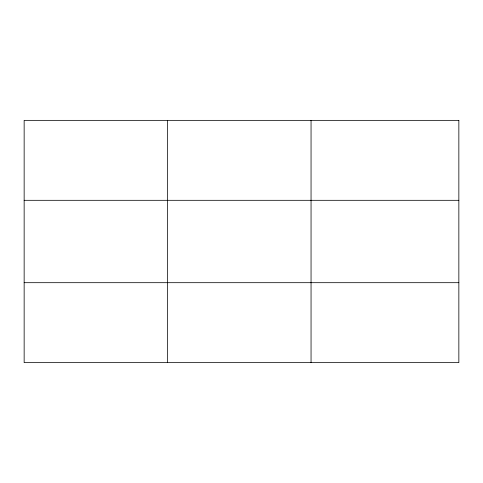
<?xml version="1.0" encoding="UTF-8"?>
<svg xmlns="http://www.w3.org/2000/svg" width="483" height="483" viewBox="0 0 483 483"><rect width="100%" height="100%" fill="white"/><g stroke="black" fill="none" stroke-linecap="round" stroke-linejoin="round"><path stroke-width="0.72" d="M167.601 362.642L167.601 120.358M311.052 362.642L311.052 120.358M24.15 200.312L458.85 200.312M24.15 282.688L458.85 282.688M458.85 120.358L458.85 362.642L24.15 362.642L24.15 120.358L458.85 120.358"/></g></svg>
